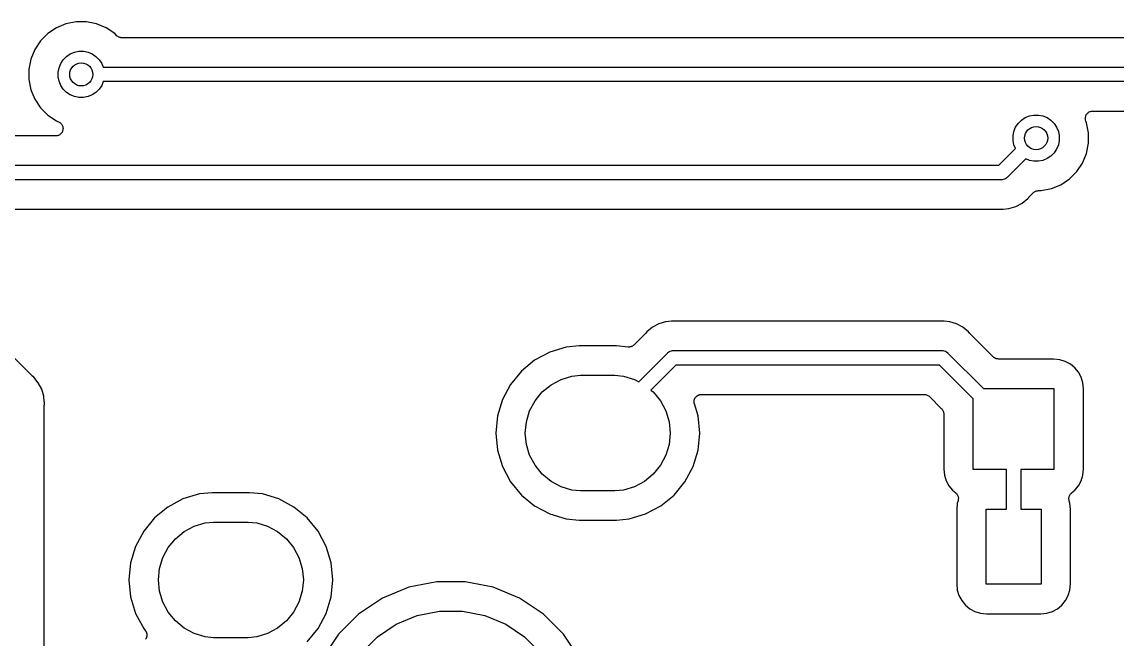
# Model space of a CAD drawing. Extents: x 1.13 to 10.46, y -5.5 to -3.29.
# Drawn here: x 5.687 to 6.434, y -5.083 to -4.663 of the extents above; entities that cross this region are included whole.
import ezdxf

# ---------------------------------------------------------------- set-up
doc = ezdxf.new("R2010")
doc.units = 0
doc.header["$MEASUREMENT"] = 0
doc.layers.add('BLACK', color=7, linetype='CONTINUOUS')

msp = doc.modelspace()

# ---------------------------------------------------------------- linework, layer by layer
at = {"layer": 'BLACK', "linetype": 'CONTINUOUS'}
for p, q in [((5.7171, -4.66434), (5.71059, -4.66703)), ((5.72401, -4.66297), (5.7171, -4.66434)), ((5.73105, -4.66297), (5.72401, -4.66297)), ((5.73795, -4.66434), (5.73105, -4.66297)), ((5.74446, -4.66703), (5.73795, -4.66434)), ((5.70474, -4.67095), (5.69976, -4.67593)), ((5.71059, -4.66703), (5.70474, -4.67095)), ((5.75032, -4.67095), (5.74446, -4.66703)), ((5.7517, -4.67233), (5.75032, -4.67095)), ((5.75205, -4.67262), (5.7517, -4.67233)), ((5.75241, -4.67292), (5.75205, -4.67262)), ((5.69976, -4.67593), (5.69585, -4.68178)), ((5.75243, -4.67293), (5.75241, -4.67292)), ((5.75245, -4.67295), (5.75243, -4.67293)), ((5.75286, -4.67316), (5.75245, -4.67295)), ((5.75326, -4.67339), (5.75286, -4.67316)), ((5.75329, -4.6734), (5.75326, -4.67339)), ((5.75331, -4.67341), (5.75329, -4.6734)), ((5.75375, -4.67354), (5.75331, -4.67341)), ((5.75419, -4.67368), (5.75375, -4.67354)), ((5.75422, -4.67369), (5.75419, -4.67368)), ((5.75424, -4.67369), (5.75422, -4.67369)), ((5.7547, -4.67374), (5.75424, -4.67369)), ((5.75516, -4.67379), (5.7547, -4.67374)), ((5.75521, -4.67379), (5.75516, -4.67379)), ((5.75522, -4.67379), (5.75521, -4.67379)), ((5.75523, -4.67379), (5.75522, -4.67379)), ((5.75522, -4.67379), (5.75522, -4.67379)), ((8.17654, -4.67379), (5.75523, -4.67379)), ((5.69585, -4.68178), (5.69315, -4.68829)), ((5.7153, -4.68867), (5.71749, -4.68648)), ((5.71749, -4.68648), (5.72007, -4.68476)), ((5.72007, -4.68476), (5.72293, -4.68357)), ((5.72293, -4.68357), (5.72598, -4.68297)), ((5.72598, -4.68297), (5.72908, -4.68297)), ((5.72908, -4.68297), (5.73212, -4.68357)), ((5.73212, -4.68357), (5.73499, -4.68476)), ((5.73499, -4.68476), (5.73757, -4.68648)), ((5.73757, -4.68648), (5.73976, -4.68867)), ((5.69315, -4.68829), (5.69178, -4.69519)), ((5.71178, -4.69716), (5.71238, -4.69412)), ((5.71238, -4.69412), (5.71357, -4.69125)), ((5.71357, -4.69125), (5.7153, -4.68867)), ((5.73976, -4.68867), (5.74148, -4.69125)), ((5.74148, -4.69125), (5.74253, -4.69379)), ((5.74253, -4.69379), (8.18498, -4.69379)), ((5.69178, -4.69519), (5.69178, -4.70223)), ((5.69178, -4.70223), (5.69315, -4.70914)), ((5.71178, -4.70026), (5.71178, -4.69716)), ((5.71238, -4.70331), (5.71178, -4.70026)), ((5.69315, -4.70914), (5.69585, -4.71565)), ((5.71357, -4.70617), (5.71238, -4.70331)), ((5.7153, -4.70875), (5.71357, -4.70617)), ((5.71749, -4.71095), (5.7153, -4.70875)), ((5.73976, -4.70875), (5.73757, -4.71095)), ((5.74148, -4.70617), (5.73976, -4.70875)), ((5.74253, -4.70363), (5.74148, -4.70617)), ((8.18098, -4.70363), (5.74253, -4.70363)), ((5.69585, -4.71565), (5.69976, -4.7215)), ((5.72007, -4.71267), (5.71749, -4.71095)), ((5.72293, -4.71386), (5.72007, -4.71267)), ((5.72598, -4.71446), (5.72293, -4.71386)), ((5.72908, -4.71446), (5.72598, -4.71446)), ((5.73212, -4.71386), (5.72908, -4.71446)), ((5.73499, -4.71267), (5.73212, -4.71386)), ((5.73757, -4.71095), (5.73499, -4.71267)), ((5.69976, -4.7215), (5.70474, -4.72648)), ((6.41335, -4.72507), (6.41371, -4.72477)), ((6.41371, -4.72477), (6.41408, -4.72447)), ((6.41408, -4.72447), (6.41409, -4.72446)), ((6.41409, -4.72446), (6.4141, -4.72446)), ((6.4141, -4.72446), (6.41452, -4.72424)), ((6.41452, -4.72424), (6.41494, -4.72401)), ((6.41494, -4.72401), (6.41496, -4.72401)), ((6.41496, -4.72401), (6.41497, -4.724)), ((6.41497, -4.724), (6.41543, -4.72387)), ((6.41543, -4.72387), (6.41588, -4.72373)), ((6.41588, -4.72373), (6.41589, -4.72373)), ((6.41589, -4.72373), (6.4159, -4.72372)), ((6.4159, -4.72372), (6.41638, -4.72368)), ((6.41638, -4.72368), (6.41685, -4.72363)), ((6.41685, -4.72363), (8.16397, -4.72363)), ((5.70474, -4.72648), (5.71059, -4.73039)), ((5.71059, -4.73039), (5.71199, -4.73097)), ((5.71199, -4.73097), (5.71205, -4.731)), ((5.71205, -4.731), (5.71205, -4.731)), ((5.71205, -4.731), (5.71205, -4.731)), ((5.71205, -4.731), (5.71206, -4.731)), ((5.71206, -4.731), (5.71249, -4.73124)), ((5.71249, -4.73124), (5.71291, -4.73147)), ((5.71291, -4.73147), (5.71291, -4.73147)), ((5.71291, -4.73147), (5.71291, -4.73147)), ((5.71291, -4.73147), (5.71329, -4.73179)), ((5.71329, -4.73179), (5.71365, -4.73209)), ((5.71365, -4.73209), (5.71366, -4.7321)), ((5.71366, -4.7321), (5.71366, -4.7321)), ((5.71366, -4.7321), (5.71396, -4.73248)), ((6.36437, -4.73465), (6.3661, -4.73207)), ((6.3661, -4.73207), (6.36829, -4.72988)), ((6.36829, -4.72988), (6.37087, -4.72816)), ((6.37087, -4.72816), (6.37373, -4.72697)), ((6.37373, -4.72697), (6.37678, -4.72637)), ((6.37678, -4.72637), (6.37988, -4.72637)), ((6.37988, -4.72637), (6.38292, -4.72697)), ((6.38292, -4.72697), (6.38579, -4.72816)), ((6.38579, -4.72816), (6.38837, -4.72988)), ((6.38837, -4.72988), (6.39056, -4.73207)), ((6.39056, -4.73207), (6.39228, -4.73465)), ((6.41185, -4.72857), (6.4119, -4.72811)), ((6.41185, -4.72859), (6.41185, -4.72857)), ((6.41185, -4.7286), (6.41185, -4.72859)), ((6.41189, -4.72907), (6.41185, -4.7286)), ((6.41193, -4.72955), (6.41189, -4.72907)), ((6.4119, -4.72811), (6.41195, -4.72763)), ((6.41194, -4.72956), (6.41193, -4.72955)), ((6.41194, -4.72957), (6.41194, -4.72956)), ((6.41207, -4.73002), (6.41194, -4.72957)), ((6.41195, -4.72763), (6.41196, -4.72762)), ((6.41196, -4.7276), (6.4121, -4.72715)), ((6.41196, -4.72762), (6.41196, -4.7276)), ((6.4122, -4.73048), (6.41207, -4.73002)), ((6.4121, -4.72715), (6.41224, -4.7267)), ((6.41221, -4.73051), (6.4122, -4.73048)), ((6.41223, -4.73055), (6.41221, -4.73051)), ((6.41221, -4.73051), (6.41221, -4.73051)), ((6.41221, -4.73051), (6.41221, -4.73051)), ((6.4127, -4.73169), (6.41223, -4.73055)), ((6.41224, -4.7267), (6.41225, -4.72669)), ((6.41225, -4.72667), (6.41248, -4.72626)), ((6.41225, -4.72669), (6.41225, -4.72667)), ((6.41248, -4.72626), (6.4127, -4.72584)), ((6.4127, -4.72584), (6.41271, -4.72583)), ((6.41408, -4.73859), (6.4127, -4.73169)), ((6.41271, -4.72583), (6.41272, -4.72582)), ((6.41272, -4.72582), (6.41302, -4.72546)), ((6.41302, -4.72546), (6.41333, -4.72509)), ((6.41333, -4.72509), (6.41334, -4.72508)), ((6.41334, -4.72508), (6.41335, -4.72507)), ((5.71284, -4.73976), (5.71241, -4.73999)), ((5.71285, -4.73976), (5.71284, -4.73976)), ((5.71284, -4.73976), (5.71284, -4.73976)), ((5.71322, -4.73945), (5.71285, -4.73976)), ((5.7136, -4.73915), (5.71322, -4.73945)), ((5.7139, -4.73878), (5.7136, -4.73914)), ((5.7136, -4.73914), (5.7136, -4.73914)), ((5.7136, -4.73914), (5.7136, -4.73915)), ((5.71422, -4.7384), (5.7139, -4.73878)), ((5.71396, -4.73248), (5.71426, -4.73285)), ((5.71423, -4.73839), (5.71422, -4.73839)), ((5.71422, -4.73839), (5.71422, -4.7384)), ((5.71445, -4.73798), (5.71423, -4.73839)), ((5.71426, -4.73285), (5.71427, -4.73286)), ((5.71427, -4.73286), (5.71427, -4.73286)), ((5.71427, -4.73286), (5.71449, -4.73329)), ((5.71469, -4.73754), (5.71445, -4.73798)), ((5.71449, -4.73329), (5.71472, -4.73372)), ((5.71483, -4.73707), (5.71469, -4.73753)), ((5.71469, -4.73753), (5.71469, -4.73753)), ((5.71469, -4.73753), (5.71469, -4.73754)), ((5.71472, -4.73372), (5.71472, -4.73372)), ((5.71472, -4.73372), (5.71472, -4.73373)), ((5.71472, -4.73373), (5.71486, -4.7342)), ((5.71498, -4.73661), (5.71483, -4.73707)), ((5.71486, -4.7342), (5.71499, -4.73466)), ((5.71503, -4.73611), (5.71498, -4.7366)), ((5.71498, -4.7366), (5.71498, -4.7366)), ((5.71498, -4.7366), (5.71498, -4.73661)), ((5.71499, -4.73466), (5.71499, -4.73466)), ((5.71499, -4.73466), (5.71499, -4.73466)), ((5.71499, -4.73466), (5.71504, -4.73515)), ((5.71508, -4.73564), (5.71503, -4.73611)), ((5.71504, -4.73515), (5.71508, -4.73563)), ((5.71508, -4.73563), (5.71508, -4.73563)), ((5.71508, -4.73563), (5.71508, -4.73564)), ((6.36258, -4.74056), (6.36318, -4.73752)), ((6.36318, -4.73752), (6.36437, -4.73465)), ((6.39228, -4.73465), (6.39347, -4.73752)), ((6.39347, -4.73752), (6.39408, -4.74056)), ((6.41408, -4.74563), (6.41408, -4.73859)), ((5.71008, -4.74059), (2.49363, -4.74059)), ((5.71056, -4.74055), (5.71008, -4.74059)), ((5.71104, -4.7405), (5.71056, -4.74055)), ((5.71105, -4.7405), (5.71104, -4.7405)), ((5.71151, -4.74036), (5.71105, -4.7405)), ((5.71105, -4.7405), (5.71105, -4.7405)), ((5.71198, -4.74022), (5.71151, -4.74036)), ((5.71199, -4.74021), (5.71198, -4.74022)), ((5.71198, -4.74022), (5.71198, -4.74022)), ((5.71241, -4.73999), (5.71199, -4.74021)), ((6.36258, -4.74366), (6.36258, -4.74056)), ((6.36318, -4.74671), (6.36258, -4.74366)), ((6.36424, -4.74925), (6.36318, -4.74671)), ((6.39347, -4.74671), (6.39228, -4.74957)), ((6.39408, -4.74366), (6.39347, -4.74671)), ((6.39408, -4.74056), (6.39408, -4.74366)), ((6.4127, -4.75254), (6.41408, -4.74563)), ((6.35289, -4.76059), (6.36424, -4.74925)), ((6.38837, -4.75435), (6.38579, -4.75607)), ((6.39056, -4.75215), (6.38837, -4.75435)), ((6.39228, -4.74957), (6.39056, -4.75215)), ((6.41001, -4.75905), (6.4127, -4.75254)), ((2.48093, -4.76059), (6.35289, -4.76059)), ((6.3712, -4.7562), (6.35858, -4.76882)), ((6.37373, -4.75726), (6.3712, -4.7562)), ((6.37678, -4.75786), (6.37373, -4.75726)), ((6.37988, -4.75786), (6.37678, -4.75786)), ((6.38292, -4.75726), (6.37988, -4.75786)), ((6.38579, -4.75607), (6.38292, -4.75726)), ((6.40609, -4.7649), (6.41001, -4.75905)), ((6.35767, -4.76963), (6.35682, -4.77008)), ((6.35842, -4.76901), (6.35767, -4.76963)), ((6.35858, -4.76882), (6.35842, -4.76901)), ((6.40112, -4.76988), (6.40609, -4.7649)), ((6.35469, -4.77043), (2.48093, -4.77043)), ((6.35493, -4.77046), (6.35469, -4.77043)), ((6.35517, -4.77043), (6.35493, -4.77046)), ((6.35589, -4.77036), (6.35517, -4.77043)), ((6.35517, -4.77043), (6.35517, -4.77043)), ((6.35682, -4.77008), (6.35589, -4.77036)), ((6.38185, -4.77786), (6.38875, -4.77649)), ((6.38875, -4.77649), (6.39526, -4.77379)), ((6.39526, -4.77379), (6.40112, -4.76988)), ((6.36884, -4.78633), (6.37263, -4.78322)), ((6.37263, -4.78322), (6.37326, -4.78246)), ((6.37326, -4.78246), (6.3733, -4.78241)), ((6.3733, -4.78241), (6.37346, -4.78226)), ((6.37346, -4.78226), (6.37359, -4.7821)), ((6.37359, -4.7821), (6.37636, -4.77933)), ((6.37636, -4.77933), (6.37637, -4.77931)), ((6.37637, -4.77931), (6.37641, -4.77928)), ((6.37637, -4.77931), (6.37637, -4.77931)), ((6.37637, -4.77931), (6.37637, -4.77931)), ((6.37641, -4.77928), (6.37677, -4.77899)), ((6.37677, -4.77899), (6.37713, -4.7787)), ((6.37713, -4.7787), (6.37715, -4.77868)), ((6.37715, -4.77868), (6.37717, -4.77867)), ((6.37717, -4.77867), (6.37758, -4.77846)), ((6.37758, -4.77846), (6.37799, -4.77824)), ((6.37799, -4.77824), (6.37801, -4.77823)), ((6.37801, -4.77823), (6.37804, -4.77822)), ((6.37804, -4.77822), (6.37848, -4.77809)), ((6.37848, -4.77809), (6.37892, -4.77796)), ((6.37892, -4.77796), (6.37895, -4.77795)), ((6.37895, -4.77795), (6.37897, -4.77795)), ((6.37897, -4.77795), (6.37943, -4.77791)), ((6.37943, -4.77791), (6.37989, -4.77786)), ((6.37989, -4.77786), (6.38185, -4.77786)), ((2.49592, -4.79043), (6.35346, -4.79043)), ((6.35346, -4.79043), (6.35353, -4.79044)), ((6.35353, -4.79044), (6.35374, -4.79046)), ((6.35374, -4.79046), (6.35395, -4.79046)), ((6.35395, -4.79046), (6.35493, -4.79056)), ((6.35493, -4.79056), (6.35591, -4.79046)), ((6.35591, -4.79046), (6.35981, -4.79007)), ((6.35591, -4.79046), (6.35591, -4.79046)), ((6.35981, -4.79007), (6.36451, -4.78865)), ((6.36451, -4.78865), (6.36884, -4.78633)), ((5.69399, -4.90394), (5.65147, -4.86141)), ((6.13071, -4.86669), (6.12973, -4.86679)), ((6.13169, -4.86679), (6.13071, -4.86669)), ((6.31457, -4.86669), (6.31359, -4.86679)), ((6.31555, -4.86679), (6.31457, -4.86669)), ((6.113, -4.87403), (6.11238, -4.87479)), ((6.1168, -4.87091), (6.113, -4.87403)), ((6.12113, -4.8686), (6.1168, -4.87091)), ((6.12582, -4.86717), (6.12113, -4.8686)), ((6.12972, -4.86679), (6.12582, -4.86717)), ((6.12973, -4.86679), (6.12972, -4.86679)), ((6.1319, -4.86679), (6.13169, -4.86679)), ((6.13211, -4.86681), (6.1319, -4.86679)), ((6.13218, -4.86681), (6.13211, -4.86681)), ((6.3131, -4.86681), (6.13218, -4.86681)), ((6.31331, -4.86679), (6.3131, -4.86681)), ((6.31352, -4.86679), (6.31331, -4.86679)), ((6.31359, -4.86679), (6.31352, -4.86679)), ((6.31945, -4.86717), (6.31555, -4.86679)), ((6.31555, -4.86679), (6.31555, -4.86679)), ((6.32415, -4.8686), (6.31945, -4.86717)), ((6.32848, -4.87091), (6.32415, -4.8686)), ((6.33227, -4.87403), (6.32848, -4.87091)), ((6.3329, -4.87479), (6.33227, -4.87403)), ((6.11205, -4.87515), (6.10431, -4.88289)), ((6.11218, -4.87499), (6.11205, -4.87515)), ((6.11233, -4.87484), (6.11218, -4.87499)), ((6.11238, -4.87479), (6.11233, -4.87484)), ((6.33305, -4.87494), (6.3329, -4.87479)), ((6.33318, -4.8751), (6.33305, -4.87494)), ((6.33323, -4.87515), (6.33318, -4.8751)), ((6.34915, -4.89107), (6.33323, -4.87515)), ((6.04686, -4.8878), (6.03654, -4.89331)), ((6.05805, -4.8844), (6.04686, -4.8878)), ((6.06677, -4.88354), (6.05805, -4.8844)), ((6.09229, -4.88354), (6.06677, -4.88354)), ((6.10028, -4.88433), (6.09229, -4.88354)), ((6.1005, -4.88433), (6.10028, -4.88433)), ((6.10072, -4.88435), (6.1005, -4.88433)), ((6.10099, -4.88433), (6.10072, -4.88435)), ((6.10126, -4.88433), (6.10099, -4.88433)), ((6.10147, -4.88429), (6.10126, -4.88433)), ((6.10169, -4.88427), (6.10147, -4.88429)), ((6.10195, -4.88419), (6.10169, -4.88427)), ((6.10221, -4.88414), (6.10195, -4.88419)), ((6.10242, -4.88406), (6.10221, -4.88414)), ((6.10263, -4.884), (6.10242, -4.88406)), ((6.10287, -4.88387), (6.10263, -4.884)), ((6.10312, -4.88377), (6.10287, -4.88387)), ((6.1033, -4.88365), (6.10312, -4.88377)), ((6.10349, -4.88355), (6.1033, -4.88365)), ((6.1037, -4.88338), (6.10349, -4.88355)), ((6.10393, -4.88323), (6.1037, -4.88338)), ((6.10409, -4.88308), (6.10393, -4.88323)), ((6.10426, -4.88294), (6.10409, -4.88308)), ((6.10431, -4.88289), (6.10426, -4.88294)), ((6.10751, -4.90797), (6.12706, -4.88842)), ((6.12706, -4.88842), (6.12721, -4.88824)), ((6.12721, -4.88824), (6.1274, -4.88808)), ((6.1274, -4.88808), (6.12796, -4.88762)), ((6.1274, -4.88808), (6.1274, -4.88808)), ((6.12796, -4.88762), (6.12882, -4.88716)), ((6.12882, -4.88716), (6.12884, -4.88716)), ((6.12884, -4.88716), (6.12974, -4.88688)), ((6.12974, -4.88688), (6.13047, -4.88681)), ((6.13047, -4.88681), (6.13071, -4.88679)), ((6.13047, -4.88681), (6.13047, -4.88681)), ((6.13071, -4.88679), (6.13095, -4.88681)), ((6.13095, -4.88681), (6.31433, -4.88681)), ((6.31433, -4.88681), (6.31457, -4.88679)), ((6.31457, -4.88679), (6.31481, -4.88681)), ((6.31481, -4.88681), (6.31481, -4.88681)), ((6.31481, -4.88681), (6.31553, -4.88688)), ((6.31553, -4.88688), (6.31646, -4.88716)), ((6.31646, -4.88716), (6.31731, -4.88762)), ((6.31731, -4.88762), (6.31806, -4.88824)), ((6.31806, -4.88824), (6.31822, -4.88842)), ((6.31822, -4.88842), (6.34245, -4.91266)), ((6.03654, -4.89331), (6.0275, -4.90073)), ((6.34951, -4.89137), (6.34915, -4.89107)), ((6.34986, -4.89166), (6.34951, -4.89137)), ((6.34988, -4.89167), (6.34986, -4.89166)), ((6.3499, -4.89169), (6.34988, -4.89167)), ((6.35031, -4.89191), (6.3499, -4.89169)), ((6.35072, -4.89213), (6.35031, -4.89191)), ((6.35074, -4.89214), (6.35072, -4.89213)), ((6.35076, -4.89215), (6.35074, -4.89214)), ((6.3512, -4.89229), (6.35076, -4.89215)), ((6.35165, -4.89243), (6.3512, -4.89229)), ((6.35167, -4.89243), (6.35165, -4.89243)), ((6.3517, -4.89244), (6.35167, -4.89243)), ((6.35215, -4.89248), (6.3517, -4.89244)), ((6.35262, -4.89254), (6.35215, -4.89248)), ((6.35267, -4.89254), (6.35262, -4.89254)), ((6.35269, -4.89254), (6.35267, -4.89254)), ((6.35267, -4.89254), (6.35267, -4.89254)), ((6.35267, -4.89254), (6.35267, -4.89254)), ((6.39025, -4.89254), (6.35269, -4.89254)), ((6.39441, -4.89295), (6.39025, -4.89254)), ((6.39818, -4.89409), (6.39441, -4.89295)), ((6.40166, -4.89595), (6.39818, -4.89409)), ((6.4047, -4.89845), (6.40166, -4.89595)), ((5.69416, -4.90407), (5.69399, -4.90394)), ((5.6943, -4.90422), (5.69416, -4.90407)), ((6.0275, -4.90073), (6.02008, -4.90977)), ((6.05455, -4.90636), (6.06197, -4.90411)), ((6.06197, -4.90411), (6.06775, -4.90354)), ((6.06775, -4.90354), (6.0913, -4.90354)), ((6.0913, -4.90354), (6.09709, -4.90411)), ((6.09709, -4.90411), (6.10451, -4.90636)), ((6.13275, -4.89665), (6.11576, -4.91364)), ((6.31253, -4.89665), (6.13275, -4.89665)), ((6.33549, -4.91962), (6.31253, -4.89665)), ((6.4072, -4.90149), (6.4047, -4.89845)), ((6.40906, -4.90497), (6.4072, -4.90149)), ((5.69436, -4.90426), (5.6943, -4.90422)), ((5.69512, -4.90489), (5.69436, -4.90426)), ((5.69823, -4.90868), (5.69512, -4.90489)), ((5.70055, -4.91301), (5.69823, -4.90868)), ((6.02008, -4.90977), (6.01457, -4.92008)), ((6.04171, -4.91494), (6.04771, -4.91002)), ((6.04771, -4.91002), (6.05455, -4.90636)), ((6.10451, -4.90636), (6.10751, -4.90797)), ((6.4102, -4.90874), (6.40906, -4.90497)), ((6.41061, -4.9129), (6.4102, -4.90874)), ((5.70197, -4.91771), (5.70055, -4.91301)), ((5.70235, -4.92161), (5.70197, -4.91771)), ((6.03679, -4.92093), (6.04171, -4.91494)), ((6.11576, -4.91364), (6.11734, -4.91494)), ((6.11734, -4.91494), (6.12226, -4.92093)), ((6.14593, -4.91906), (6.14604, -4.91886)), ((6.14604, -4.91886), (6.14621, -4.91866)), ((6.14621, -4.91866), (6.14635, -4.91844)), ((6.14635, -4.91844), (6.14652, -4.91828)), ((6.14652, -4.91828), (6.14666, -4.91811)), ((6.14666, -4.91811), (6.14686, -4.91794)), ((6.14686, -4.91794), (6.14705, -4.91776)), ((6.14705, -4.91776), (6.14724, -4.91763)), ((6.14724, -4.91763), (6.14742, -4.91749)), ((6.14742, -4.91749), (6.14765, -4.91737)), ((6.14765, -4.91737), (6.14787, -4.91723)), ((6.14787, -4.91723), (6.14808, -4.91714)), ((6.14808, -4.91714), (6.14828, -4.91703)), ((6.14828, -4.91703), (6.14853, -4.91696)), ((6.14853, -4.91696), (6.14877, -4.91686)), ((6.14877, -4.91686), (6.149, -4.91682)), ((6.149, -4.91682), (6.14922, -4.91675)), ((6.14922, -4.91675), (6.14947, -4.91672)), ((6.14947, -4.91672), (6.14973, -4.91667)), ((6.14973, -4.91667), (6.14996, -4.91668)), ((6.14996, -4.91668), (6.15019, -4.91665)), ((6.15019, -4.91665), (6.30217, -4.91665)), ((6.30217, -4.91665), (6.30219, -4.91665)), ((6.30219, -4.91665), (6.30219, -4.91665)), ((6.30219, -4.91665), (6.30219, -4.91665)), ((6.30219, -4.91665), (6.30224, -4.91665)), ((6.30224, -4.91665), (6.3027, -4.91671)), ((6.3027, -4.91671), (6.30316, -4.91675)), ((6.30316, -4.91675), (6.30319, -4.91676)), ((6.30319, -4.91676), (6.30321, -4.91676)), ((6.30321, -4.91676), (6.30365, -4.9169)), ((6.30365, -4.9169), (6.30409, -4.91704)), ((6.30409, -4.91704), (6.30412, -4.91705)), ((6.30412, -4.91705), (6.30414, -4.91706)), ((6.30414, -4.91706), (6.30455, -4.91728)), ((6.30455, -4.91728), (6.30495, -4.9175)), ((6.30495, -4.9175), (6.30497, -4.91752)), ((6.30497, -4.91752), (6.305, -4.91753)), ((6.305, -4.91753), (6.30535, -4.91782)), ((6.30535, -4.91782), (6.30571, -4.91812)), ((6.30571, -4.91812), (6.31391, -4.92632)), ((6.34245, -4.91266), (6.39049, -4.91266)), ((6.39049, -4.91266), (6.39049, -4.96766)), ((6.41061, -4.96741), (6.41061, -4.9129)), ((5.70233, -4.924), (5.70236, -4.92379)), ((5.70233, -4.92407), (5.70233, -4.924)), ((5.70233, -5.11423), (5.70233, -4.92407)), ((5.70236, -4.92162), (5.70235, -4.92161)), ((5.70245, -4.9226), (5.70236, -4.92162)), ((5.70236, -4.92358), (5.70245, -4.9226)), ((5.70236, -4.92379), (5.70236, -4.92358)), ((6.01457, -4.92008), (6.01117, -4.93127)), ((6.03314, -4.92777), (6.03679, -4.92093)), ((6.12226, -4.92093), (6.12592, -4.92777)), ((6.14519, -4.92162), (6.14521, -4.92136)), ((6.14521, -4.92185), (6.14519, -4.92162)), ((6.14521, -4.92136), (6.14522, -4.9211)), ((6.14521, -4.92208), (6.14521, -4.92185)), ((6.14525, -4.92233), (6.14521, -4.92208)), ((6.14522, -4.9211), (6.14527, -4.92088)), ((6.14528, -4.92259), (6.14525, -4.92233)), ((6.14527, -4.92088), (6.14529, -4.92065)), ((6.14534, -4.92281), (6.14528, -4.92259)), ((6.14529, -4.92065), (6.14537, -4.9204)), ((6.14538, -4.92304), (6.14534, -4.92281)), ((6.14537, -4.9204), (6.14542, -4.92015)), ((6.1454, -4.9231), (6.14538, -4.92304)), ((6.14788, -4.93127), (6.1454, -4.9231)), ((6.14542, -4.92015), (6.14551, -4.91994)), ((6.14551, -4.91994), (6.14558, -4.91972)), ((6.14558, -4.91972), (6.1457, -4.91949)), ((6.1457, -4.91949), (6.1458, -4.91925)), ((6.1458, -4.91925), (6.14593, -4.91906)), ((6.31391, -4.92632), (6.31392, -4.92633)), ((6.31392, -4.92633), (6.31392, -4.92633)), ((6.31392, -4.92633), (6.31392, -4.92633)), ((6.31392, -4.92633), (6.31396, -4.92637)), ((6.31396, -4.92637), (6.31424, -4.92673)), ((6.33549, -4.96766), (6.33549, -4.91962)), ((6.01117, -4.93127), (6.01003, -4.94291)), ((6.03088, -4.9352), (6.03314, -4.92777)), ((6.12592, -4.92777), (6.12817, -4.9352)), ((6.14903, -4.94291), (6.14788, -4.93127)), ((6.31424, -4.92673), (6.31454, -4.92708)), ((6.31454, -4.92708), (6.31455, -4.92711)), ((6.31455, -4.92711), (6.31456, -4.92713)), ((6.31456, -4.92713), (6.31478, -4.92754)), ((6.31478, -4.92754), (6.31499, -4.92795)), ((6.31499, -4.92795), (6.315, -4.92797)), ((6.315, -4.92797), (6.31501, -4.92799)), ((6.31501, -4.92799), (6.31514, -4.92844)), ((6.31514, -4.92844), (6.31528, -4.92888)), ((6.31528, -4.92888), (6.31528, -4.92891)), ((6.31528, -4.92891), (6.31529, -4.92893)), ((6.31529, -4.92893), (6.31533, -4.92939)), ((6.31533, -4.92939), (6.31537, -4.92985)), ((6.31537, -4.92985), (6.31537, -4.96741)), ((6.03012, -4.94291), (6.03088, -4.9352)), ((6.12817, -4.9352), (6.12893, -4.94291)), ((6.01003, -4.94291), (6.01117, -4.95455)), ((6.03088, -4.95063), (6.03012, -4.94291)), ((6.12893, -4.94291), (6.12817, -4.95063)), ((6.14788, -4.95455), (6.14903, -4.94291)), ((6.01117, -4.95455), (6.01457, -4.96574)), ((6.03314, -4.95805), (6.03088, -4.95063)), ((6.12817, -4.95063), (6.12592, -4.95805)), ((6.14449, -4.96574), (6.14788, -4.95455)), ((6.03679, -4.96489), (6.03314, -4.95805)), ((6.12592, -4.95805), (6.12226, -4.96489)), ((6.01457, -4.96574), (6.02008, -4.97606)), ((6.04171, -4.97089), (6.03679, -4.96489)), ((6.04771, -4.97581), (6.04171, -4.97089)), ((6.11734, -4.97089), (6.11135, -4.97581)), ((6.12226, -4.96489), (6.11734, -4.97089)), ((6.13897, -4.97606), (6.14449, -4.96574)), ((6.31537, -4.96741), (6.31578, -4.97158)), ((6.35807, -4.96766), (6.33549, -4.96766)), ((6.35807, -4.99469), (6.35807, -4.96766)), ((6.39049, -4.96766), (6.36791, -4.96766)), ((6.36791, -4.96766), (6.36791, -4.99469)), ((6.4102, -4.97158), (6.41061, -4.96741)), ((6.02008, -4.97606), (6.0275, -4.9851)), ((6.05455, -4.97946), (6.04771, -4.97581)), ((6.11135, -4.97581), (6.10451, -4.97946)), ((6.13155, -4.9851), (6.13897, -4.97606)), ((6.31578, -4.97158), (6.31693, -4.97535)), ((6.31693, -4.97535), (6.31878, -4.97882)), ((6.4072, -4.97882), (6.40906, -4.97535)), ((6.40906, -4.97535), (6.4102, -4.97158)), ((5.80805, -4.9844), (5.79686, -4.9878)), ((5.81677, -4.98354), (5.80805, -4.9844)), ((5.84229, -4.98354), (5.81677, -4.98354)), ((5.85101, -4.9844), (5.84229, -4.98354)), ((5.8622, -4.9878), (5.85101, -4.9844)), ((6.0275, -4.9851), (6.03654, -4.99252)), ((6.06197, -4.98171), (6.05455, -4.97946)), ((6.06775, -4.98228), (6.06197, -4.98171)), ((6.0913, -4.98228), (6.06775, -4.98228)), ((6.09709, -4.98171), (6.0913, -4.98228)), ((6.10451, -4.97946), (6.09709, -4.98171)), ((6.12251, -4.99252), (6.13155, -4.9851)), ((6.31878, -4.97882), (6.32128, -4.98187)), ((6.32128, -4.98187), (6.3235, -4.98369)), ((6.3235, -4.98369), (6.32352, -4.98371)), ((6.32352, -4.98371), (6.32352, -4.98371)), ((6.32352, -4.98371), (6.32352, -4.98371)), ((6.32352, -4.98371), (6.32355, -4.98373)), ((6.32355, -4.98373), (6.32388, -4.98407)), ((6.32388, -4.98407), (6.32421, -4.9844)), ((6.32421, -4.9844), (6.32422, -4.98442)), ((6.32422, -4.98442), (6.32424, -4.98443)), ((6.32424, -4.98443), (6.32449, -4.98482)), ((6.32449, -4.98482), (6.32475, -4.98521)), ((6.32475, -4.98521), (6.32476, -4.98523)), ((6.32476, -4.98523), (6.32477, -4.98525)), ((6.32477, -4.98525), (6.32494, -4.98568)), ((6.32494, -4.98568), (6.32512, -4.98612)), ((6.32512, -4.98612), (6.32512, -4.98614)), ((6.32512, -4.98614), (6.32513, -4.98616)), ((6.32513, -4.98616), (6.32522, -4.98661)), ((6.40078, -4.98655), (6.40087, -4.98609)), ((6.40087, -4.98609), (6.40088, -4.98607)), ((6.40088, -4.98607), (6.40089, -4.98605)), ((6.40089, -4.98605), (6.40107, -4.98562)), ((6.40107, -4.98562), (6.40125, -4.98519)), ((6.40125, -4.98519), (6.40126, -4.98517)), ((6.40126, -4.98517), (6.40127, -4.98515)), ((6.40127, -4.98515), (6.40154, -4.98476)), ((6.40154, -4.98476), (6.40179, -4.98438)), ((6.40179, -4.98438), (6.40181, -4.98436)), ((6.40181, -4.98436), (6.40182, -4.98435)), ((6.40182, -4.98435), (6.40215, -4.98402)), ((6.40215, -4.98402), (6.40248, -4.98369)), ((6.40248, -4.98369), (6.4047, -4.98187)), ((6.4047, -4.98187), (6.4072, -4.97882)), ((5.78654, -4.99331), (5.7775, -5.00073)), ((5.79686, -4.9878), (5.78654, -4.99331)), ((5.87251, -4.99331), (5.8622, -4.9878)), ((5.88155, -5.00073), (5.87251, -4.99331)), ((6.03654, -4.99252), (6.04686, -4.99803)), ((6.1122, -4.99803), (6.12251, -4.99252)), ((6.32458, -4.99076), (6.32417, -4.99493)), ((6.32511, -4.98901), (6.32458, -4.99076)), ((6.32521, -4.98855), (6.32511, -4.98901)), ((6.3253, -4.98809), (6.32521, -4.98855)), ((6.32522, -4.98661), (6.32531, -4.98707)), ((6.32531, -4.98758), (6.3253, -4.98805)), ((6.3253, -4.98805), (6.3253, -4.98807)), ((6.3253, -4.98807), (6.3253, -4.98809)), ((6.32531, -4.98707), (6.32531, -4.9871)), ((6.32531, -4.9871), (6.32531, -4.98712)), ((6.32531, -4.98712), (6.32531, -4.98758)), ((6.40067, -4.98798), (6.40068, -4.98751)), ((6.40068, -4.988), (6.40067, -4.98798)), ((6.40068, -4.98705), (6.40069, -4.98703)), ((6.40068, -4.98751), (6.40068, -4.98705)), ((6.40068, -4.98802), (6.40068, -4.988)), ((6.40077, -4.98848), (6.40068, -4.98802)), ((6.40069, -4.987), (6.40078, -4.98655)), ((6.40069, -4.98703), (6.40069, -4.987)), ((6.40085, -4.98894), (6.40077, -4.98848)), ((6.40086, -4.98898), (6.40085, -4.98894)), ((6.40087, -4.98901), (6.40086, -4.98898)), ((6.40086, -4.98898), (6.40086, -4.98898)), ((6.40086, -4.98898), (6.40086, -4.98898)), ((6.4014, -4.99076), (6.40087, -4.98901)), ((6.40181, -4.99493), (6.4014, -4.99076)), ((5.7775, -5.00073), (5.77008, -5.00977)), ((5.88897, -5.00977), (5.88155, -5.00073)), ((6.04686, -4.99803), (6.05805, -5.00142)), ((6.10101, -5.00142), (6.1122, -4.99803)), ((6.32417, -4.99493), (6.32417, -5.04562)), ((6.34429, -5.04587), (6.34429, -4.99469)), ((6.34429, -4.99469), (6.35807, -4.99469)), ((6.36791, -4.99469), (6.38169, -4.99469)), ((6.38169, -4.99469), (6.38169, -5.04587)), ((6.40181, -5.04562), (6.40181, -4.99493)), ((5.79771, -5.01002), (5.80455, -5.00636)), ((5.80455, -5.00636), (5.81197, -5.00411)), ((5.81197, -5.00411), (5.81775, -5.00354)), ((5.81775, -5.00354), (5.8413, -5.00354)), ((5.8413, -5.00354), (5.84709, -5.00411)), ((5.84709, -5.00411), (5.85451, -5.00636)), ((5.85451, -5.00636), (5.86135, -5.01002)), ((6.05805, -5.00142), (6.06677, -5.00228)), ((6.06677, -5.00228), (6.09229, -5.00228)), ((6.09229, -5.00228), (6.10101, -5.00142)), ((5.77008, -5.00977), (5.76457, -5.02008)), ((5.78679, -5.02093), (5.79171, -5.01494)), ((5.79171, -5.01494), (5.79771, -5.01002)), ((5.86135, -5.01002), (5.86734, -5.01494)), ((5.86734, -5.01494), (5.87226, -5.02093)), ((5.89449, -5.02008), (5.88897, -5.00977)), ((5.76457, -5.02008), (5.76117, -5.03127)), ((5.78314, -5.02777), (5.78679, -5.02093)), ((5.87226, -5.02093), (5.87592, -5.02777)), ((5.89788, -5.03127), (5.89449, -5.02008)), ((5.78088, -5.0352), (5.78314, -5.02777)), ((5.87592, -5.02777), (5.87817, -5.0352)), ((5.76117, -5.03127), (5.76003, -5.04291)), ((5.78012, -5.04291), (5.78088, -5.0352)), ((5.87817, -5.0352), (5.87893, -5.04291)), ((5.89903, -5.04291), (5.89788, -5.03127)), ((5.76003, -5.04291), (5.76117, -5.05455)), ((5.78088, -5.05063), (5.78012, -5.04291)), ((5.87893, -5.04291), (5.87817, -5.05063)), ((5.89788, -5.05455), (5.89903, -5.04291)), ((5.9698, -5.04417), (5.95073, -5.04797)), ((5.98925, -5.04417), (5.9698, -5.04417)), ((6.00833, -5.04797), (5.98925, -5.04417)), ((6.32417, -5.04562), (6.32458, -5.04979)), ((6.38169, -5.04587), (6.34429, -5.04587)), ((6.4014, -5.04979), (6.40181, -5.04562)), ((5.78314, -5.05805), (5.78088, -5.05063)), ((5.87817, -5.05063), (5.87592, -5.05805)), ((5.95073, -5.04797), (5.93276, -5.05541)), ((6.0263, -5.05541), (6.00833, -5.04797)), ((6.32458, -5.04979), (6.32572, -5.05356)), ((6.40026, -5.05356), (6.4014, -5.04979)), ((5.76117, -5.05455), (5.76457, -5.06574)), ((5.78679, -5.06489), (5.78314, -5.05805)), ((5.87592, -5.05805), (5.87226, -5.06489)), ((5.89449, -5.06574), (5.89788, -5.05455)), ((5.93276, -5.05541), (5.91658, -5.06622)), ((6.04247, -5.06622), (6.0263, -5.05541)), ((6.32572, -5.05356), (6.32758, -5.05703)), ((6.32758, -5.05703), (6.33008, -5.06008)), ((6.33008, -5.06008), (6.33313, -5.06258)), ((6.39286, -5.06258), (6.3959, -5.06008)), ((6.3959, -5.06008), (6.3984, -5.05703)), ((6.3984, -5.05703), (6.40026, -5.05356)), ((5.76457, -5.06574), (5.77008, -5.07606)), ((5.79171, -5.07089), (5.78679, -5.06489)), ((5.87226, -5.06489), (5.86734, -5.07089)), ((5.88897, -5.07606), (5.89449, -5.06574)), ((5.91658, -5.06622), (5.90283, -5.07997)), ((5.94223, -5.07313), (5.95656, -5.0672)), ((5.95656, -5.0672), (5.97177, -5.06417)), ((5.97177, -5.06417), (5.98728, -5.06417)), ((5.98728, -5.06417), (6.0025, -5.0672)), ((6.0025, -5.0672), (6.01682, -5.07313)), ((6.05622, -5.07997), (6.04247, -5.06622)), ((6.33313, -5.06258), (6.3366, -5.06443)), ((6.3366, -5.06443), (6.34037, -5.06558)), ((6.34037, -5.06558), (6.34454, -5.06599)), ((6.34454, -5.06599), (6.38145, -5.06599)), ((6.38145, -5.06599), (6.38561, -5.06558)), ((6.38561, -5.06558), (6.38938, -5.06443)), ((6.38938, -5.06443), (6.39286, -5.06258)), ((5.79771, -5.07581), (5.79171, -5.07089)), ((5.86734, -5.07089), (5.86135, -5.07581)), ((5.92933, -5.08175), (5.94223, -5.07313)), ((6.01682, -5.07313), (6.02972, -5.08175)), ((5.77008, -5.07606), (5.77113, -5.07734)), ((5.77113, -5.07734), (5.77118, -5.07739)), ((5.77118, -5.07739), (5.77131, -5.07759)), ((5.77131, -5.07759), (5.77145, -5.07777)), ((5.77153, -5.0831), (5.77141, -5.08331)), ((5.77145, -5.07777), (5.77157, -5.078)), ((5.77166, -5.08291), (5.77153, -5.0831)), ((5.77157, -5.078), (5.77171, -5.07821)), ((5.77176, -5.08267), (5.77166, -5.08291)), ((5.77171, -5.07821), (5.7718, -5.07843)), ((5.77188, -5.08245), (5.77176, -5.08267)), ((5.7718, -5.07843), (5.77191, -5.07864)), ((5.77195, -5.08223), (5.77188, -5.08245)), ((5.77191, -5.07864), (5.77198, -5.07888)), ((5.77204, -5.08201), (5.77195, -5.08223)), ((5.77198, -5.07888), (5.77207, -5.07912)), ((5.77209, -5.08176), (5.77204, -5.08201)), ((5.77207, -5.07912), (5.77211, -5.07935)), ((5.77217, -5.08152), (5.77209, -5.08176)), ((5.77211, -5.07935), (5.77218, -5.07957)), ((5.77219, -5.08128), (5.77217, -5.08152)), ((5.77218, -5.07957), (5.7722, -5.07983)), ((5.77224, -5.08105), (5.77219, -5.08128)), ((5.7722, -5.07983), (5.77225, -5.08008)), ((5.77227, -5.08055), (5.77224, -5.0808)), ((5.77224, -5.0808), (5.77224, -5.08105)), ((5.77225, -5.08008), (5.77225, -5.08031)), ((5.77225, -5.08031), (5.77227, -5.08055)), ((5.80455, -5.07946), (5.79771, -5.07581)), ((5.81197, -5.08171), (5.80455, -5.07946)), ((5.81775, -5.08228), (5.81197, -5.08171)), ((5.8413, -5.08228), (5.81775, -5.08228)), ((5.84709, -5.08171), (5.8413, -5.08228)), ((5.85451, -5.07946), (5.84709, -5.08171)), ((5.86135, -5.07581), (5.85451, -5.07946)), ((5.88155, -5.0851), (5.88897, -5.07606)), ((5.90283, -5.07997), (5.89203, -5.09614)), ((5.91837, -5.09272), (5.92933, -5.08175)), ((6.02972, -5.08175), (6.04069, -5.09272)), ((6.06703, -5.09614), (6.05622, -5.07997))]:
    msp.add_line(p, q, dxfattribs=at)
at = {"layer": 'BLACK'}
for centre in [(5.72753, -4.69871), (6.37833, -4.74211)]:
    msp.add_circle(centre, 0.00787, dxfattribs=at)

doc.saveas('drawing.dxf')
